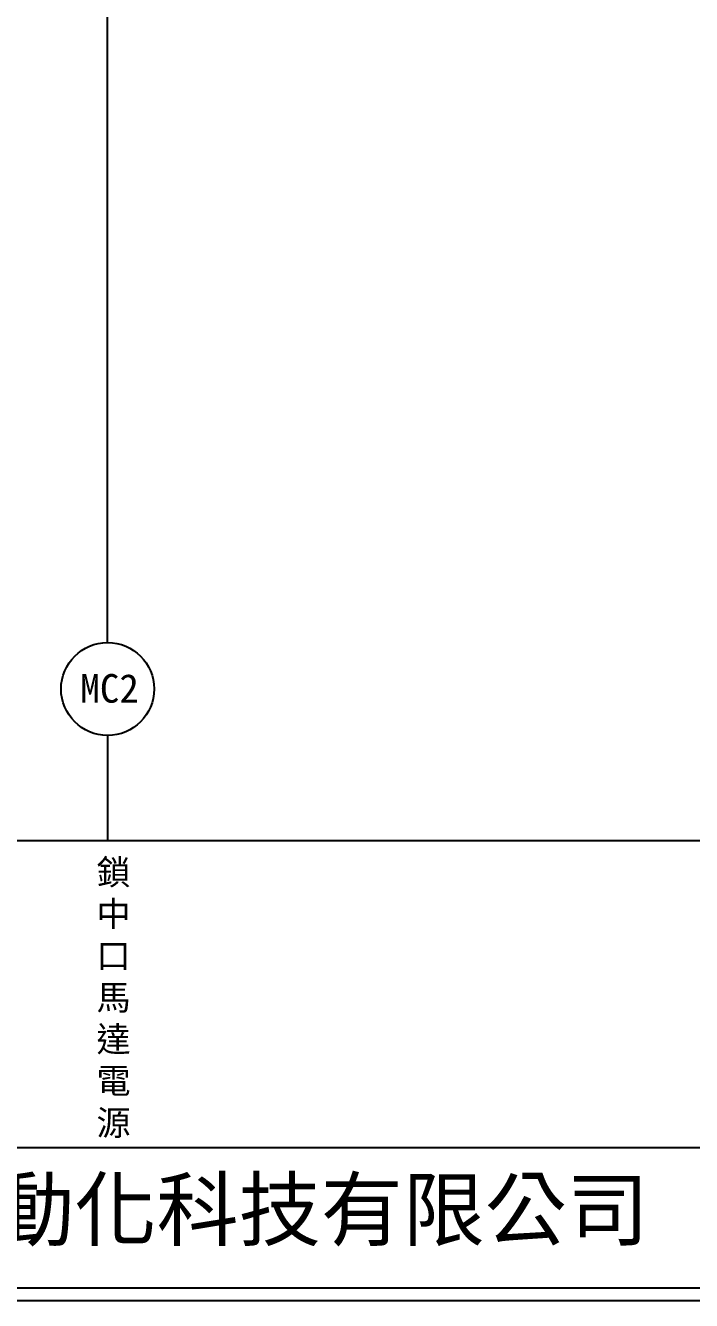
# Model space of a CAD drawing. Extents: x 10 to 297, y 3 to 207.
# Drawn here: x 76.4 to 142.9, y 3 to 130.2 of the extents above; entities that cross this region are included whole.
import ezdxf
from ezdxf.enums import TextEntityAlignment as Align

# ---------------------------------------------------------------- set-up
doc = ezdxf.new("R2010")
doc.units = 0
doc.layers.get('0').update_dxf_attribs({"linetype": 'CONTINUOUS'})
doc.layers.add('圖框層', color=7, linetype='CONTINUOUS')
doc.layers.add('標尺寸層', color=3, linetype='CONTINUOUS')
doc.styles.add('CNS', font='romanc.shx', dxfattribs={"bigfont": 'chineset.shx'})
doc.styles.add('STSL', font='kaiu.ttf')

msp = doc.modelspace()

# ---------------------------------------------------------------- linework, layer by layer
for p, q in [((84.63, 72.56), (84.63, 139.12)), ((84.63, 68.65), (84.63, 72.56)), ((84.63, 59.37), (84.63, 48.91)), ((52.98, 48.91), (291.46, 48.91))]:
    msp.add_line(p, q)
msp.add_circle((84.63, 64.01), 4.64)
at = {"layer": '圖框層', "color": 7}
for p, q in [((11.25, 18.25), (295.75, 18.25)), ((11.25, 4.25), (295.75, 4.25)), ((10, 3), (297, 3))]:
    msp.add_line(p, q, dxfattribs=at)

# ---------------------------------------------------------------- texts
at = {"color": 7}
msp.add_text('MC2', height=2.856, dxfattribs=at).set_placement((84.83, 64.07), align=Align.MIDDLE_CENTER)
at = {"layer": '圖框層', "color": 4, "style": 'STSL'}
msp.add_text('泓陞自動化科技有限公司', height=6, dxfattribs=at).set_placement((48.6, 9.08))
at = {"layer": '標尺寸層', "color": 7, "insert": (83.52, 46.99), "char_height": 2.5, "width": 5.4243, "attachment_point": 1, "style": 'CNS'}
msp.add_mtext('{\\fDFKai-SB|b0|i0|c136|p65;鎖中口馬達電源}', dxfattribs=at)

doc.saveas('drawing.dxf')
